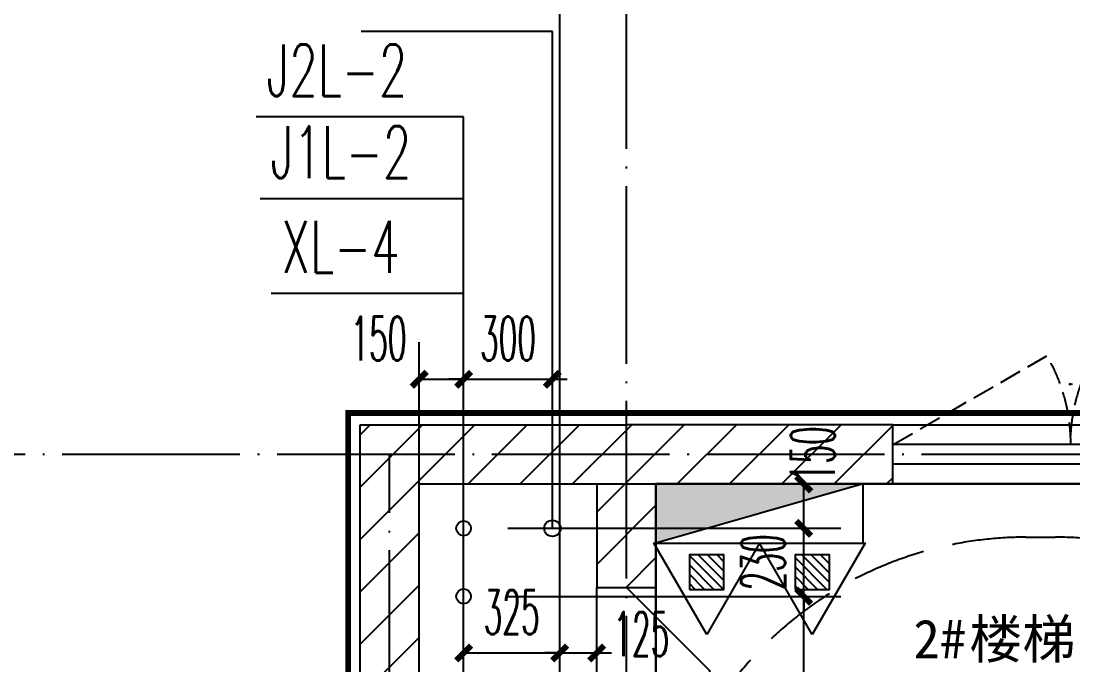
# Model space of a CAD drawing. Extents: x 27938 to 1507990, y 110129 to 923079.
# Drawn here: x 1235318 to 1238873, y 592662 to 594838 of the extents above; entities that cross this region are included whole.
import ezdxf

# ---------------------------------------------------------------- set-up
doc = ezdxf.new("R2010")
doc.units = 0
doc.header["$LTSCALE"] = 1000
doc.header["$MEASUREMENT"] = 0
doc.linetypes.add('DASH', pattern=[0.35, 0.25, -0.1])
doc.linetypes.add('DOTE', pattern=[2.42, 2, -0.2, 0.02, -0.2])
for name, color, linetype in [('----建筑底图', 8, 'Continuous'), ('DIM_不分区消火栓', 1, 'Continuous'), ('DIM_管井排水', 5, 'Continuous'), ('DIM_给水', 3, 'Continuous'), ('DOTE', 1, 'Continuous'), ('EQUIP_消火栓', 7, 'Continuous'), ('EQUIP_消防', 7, 'Continuous'), ('PUB_HATCH', 8, 'Continuous'), ('PUB_TEXT', 4, 'Continuous'), ('STAIR', 2, 'Continuous'), ('VPIPE-不分区消火栓', 1, 'Continuous'), ('VPIPE-给水', 3, 'J1'), ('VPIPE-给水中', 72, 'J2'), ('WALL', 9, 'Continuous'), ('WINDOW', 4, 'Continuous'), ('WINDOW_TEXT', 7, 'Continuous')]:
    doc.layers.add(name, color=color, linetype=linetype)
doc.styles.add('_TCH_DIM_T3', font='SIMPLEX.shx', dxfattribs={"width": 0.494118, "bigfont": 'GBCBIG.shx'})
doc.styles.add('_TCH_WINDOW', font='SIMPLEX.shx', dxfattribs={"width": 0.7, "height": 3.5, "bigfont": 'GBCBIG.shx'})
doc.styles.add('_TWT_SERIAL', font='SIMPLEX', dxfattribs={"width": 0.8, "height": 3.5, "bigfont": 'HZTXT'})
doc.styles.get("Standard").update_dxf_attribs({"font": 'gbenor.shx', "bigfont": 'gbcbig.shx'})
doc.styles.add('黑体', font='simhei.ttf')
doc.linetypes.add('J1', pattern='A,3,-0.2,["J1",Standard,S=0.25,R=0,X=-0.1,Y=-0.115],-0.35', length=3.55)
doc.linetypes.add('J2', pattern='A,3,-0.2,["J2",Standard,S=0.25,R=0,X=-0.1,Y=-0.115],-0.35', length=3.55)
doc.dimstyles.new('_TWT_ARCH&&50', dxfattribs={"dimtxt": 148.75, "dimasz": 50, "dimexe": 125, "dimexo": 150, "dimgap": 63.125, "dimtad": 1, "dimdec": 0, "dimzin": 0, "dimdsep": 46, "dimtxsty": '_TCH_DIM_T3', "dimblk": 'ARCHTICK', "dimcen": 0.09, "dimclrt": 7, "dimazin": 2, "dimtfac": 1, "dimtdec": 0, "dimtix": 1, "dimtmove": 2, "dimatfit": 3, "dimfxl": 100, "dimtolj": 1, "dimtzin": 0, "dimarcsym": 0})
pattern_1 = [(45, (0, 89.76), (-88.3884, 88.3884), [])]

# ---------------------------------------------------------------- blocks, each defined once
blk = doc.blocks.new('$TwtSys$00000434')
for p, q in [((-0.5, 0.5), (-0.5, -0.5)), ((-0.5, -0.5), (0.5, 0.5)), ((0.5, 0.5), (-0.5, 0.5)), ((0.5, -0.5), (0.5, 0.5)), ((-0.5, -0.5), (0.5, -0.5))]:
    blk.add_line(p, q)
blk.add_solid([(0.5, -0.5), (0.5, 0.5), (-0.5, -0.5)])
blk = doc.blocks.new('$TwtSys$00000546')
h = blk.add_hatch()
h.set_pattern_fill('ANSI31', color=1, scale=200, style=0)
h.set_pattern_definition([(45, (-38543.802, -6670.83), (-17.67767, 17.67767), [])])
h.paths.add_polyline_path([(-64.9, 173.7), (64.9, 173.7), (64.9, 43.9), (-64.9, 43.9)])
at = {"color": 1}
for points in [[(0, 343.6), (-198.4, 0), (198.4, 0)], [(-64.9, 173.7), (64.9, 173.7), (64.9, 43.9), (-64.9, 43.9)]]:
    blk.add_lwpolyline(points, close=True, dxfattribs=at)
blk = doc.blocks.new('$WINLIB2D$00000001')
at = {"color": 0}
for points in [[(-0.5, 0.5), (-0.5, -0.5)], [(-0.5, 0.5), (0.5, 0.5)], [(0.5, -0.5), (0.5, 0.5)], [(0.5, 0.1667), (-0.5, 0.1667)], [(0.5, -0.1667), (-0.5, -0.1667)], [(-0.5, -0.5), (0.5, -0.5)]]:
    blk.add_lwpolyline(points, dxfattribs=at)
blk = doc.blocks.new('$DorLib2D$00000116')
at = {"color": 0}
for p, q in [((-0.5, 0), (-0.1464, 0.3536)), ((0.5, 0), (0.1464, 0.3536))]:
    blk.add_line(p, q, dxfattribs=at)
for centre, start, end in [((-0.5, 0), 0, 45), ((0.5, 0), 135, 180)]:
    blk.add_arc(centre, 0.5, start, end, dxfattribs=at)
blk = doc.blocks.new('A$C149A4CC3')
at = {"layer": 'PUB_HATCH'}
h = blk.add_hatch(dxfattribs=at)
h.set_pattern_fill('普通砖', color=256, scale=50, style=0)
h.set_pattern_definition(pattern_1)
h.paths.add_polyline_path([(10300, -14776.8), (10400, -14710.1), (10400, -13260.1), (10200, -13060.1), (10200, -14710.1)])
h = blk.add_hatch(dxfattribs=at)
h.set_pattern_fill('普通砖', color=256, scale=50, style=0)
h.set_pattern_definition(pattern_1)
h.paths.add_polyline_path([(10200, -13060.1), (10400, -13260.1), (11000, -13260.1), (11100, -13193.4), (11100, -13060.1)])
h = blk.add_hatch(dxfattribs=at)
h.set_pattern_fill('普通砖', color=256, scale=50, style=0)
h.set_pattern_definition(pattern_1)
h.paths.add_polyline_path([(11200, -13260.1), (12000, -13260.1), (12000, -13060.1), (11100, -13060.1), (11100, -13193.4)])
h = blk.add_hatch(dxfattribs=at)
h.set_pattern_fill('普通砖', color=256, scale=50, style=0)
h.set_pattern_definition(pattern_1)
h.paths.add_polyline_path([(11000, -13260.1), (11000, -13610.1), (11200, -13610.1), (11200, -13260.1), (11100, -13193.4)])
at = {"color": 8, "linetype": 'DASH', "ltscale": 0.8, "const_width": 20}
blk.add_lwpolyline([(0, -16470.1), (1660, -16470.1), (1660, -15470.1), (4840, -15470.1), (4840, -16470.1), (6360, -16470.1), (6360, -15470.1), (8060, -15470.1), (8060, -14670.1), (10160, -14670.1), (10160, -13020.1), (14840, -13020.1), (14840, -14670.1), (16940, -14670.1), (16940, -15470.1), (18640, -15470.1), (18640, -16470.1), (20160, -16470.1), (20160, -15470.1), (23340, -15470.1), (23340, -16470.1), (25140, -16470.1)], dxfattribs=at)
at = {"layer": 'DOTE', "color": 169, "linetype": 'DOTE', "ltscale": 0.3}
for p, q in [((11100, -17209.8), (11100, -11458)), ((25039.9, -13160.1), (-25818.8, -13160.1)), ((10300, -14810.1), (10300, -13160.1))]:
    blk.add_line(p, q, dxfattribs=at)
at = {"layer": 'STAIR', "color": 8}
for p, q in [((13800, -13260.1), (11200, -13260.1)), ((11200, -13260.1), (11200, -14690.1))]:
    blk.add_line(p, q, dxfattribs=at)
at = {"layer": 'STAIR', "color": 8, "linetype": 'DASH'}
blk.add_lwpolyline([(11200, -14690.1, -0.414214), (12450, -13440.1), (12550, -13440.1, -0.414214), (13800, -14690.1)], format="xyb", dxfattribs=at)
at = {"layer": 'WALL', "color": 8}
for p, q in [((10200, -14710.1), (10200, -13060.1)), ((10200, -13060.1), (11100, -13060.1)), ((12000, -13060.1), (11100, -13060.1)), ((12000, -13260.1), (12000, -13060.1)), ((10400, -14710.1), (10400, -13260.1)), ((10400, -13260.1), (11000, -13260.1)), ((11000, -13260.1), (11000, -13610.1)), ((11200, -13260.1), (12000, -13260.1)), ((11200, -13610.1), (11200, -13260.1)), ((11000, -13610.1), (11200, -13610.1))]:
    blk.add_line(p, q, dxfattribs=at)
at = {"layer": 'WINDOW', "color": 8}
for p, q in [((11000, -14410.1), (11000, -13610.1)), ((11200, -14410.1), (11200, -13610.1))]:
    blk.add_line(p, q, dxfattribs=at)
at = {"layer": 'WINDOW', "color": 8, "linetype": 'DASH', "ltscale": 0.3}
for points in [[(12001.9, -13126.8), (12521.5, -12826.8, -0.131652), (12601.9, -13126.8)], [(13200, -13126.8), (12680.4, -12826.8, 0.131652), (12600, -13126.8)]]:
    blk.add_lwpolyline(points, format="xyb", dxfattribs=at)
at = {"layer": 'EQUIP_消火栓', "color": 8, "xscale": 700, "yscale": 200, "zscale": 700, "rotation": 180}
blk.add_blockref('$TwtSys$00000434', (11550, -13360.1), dxfattribs=at)
at = {"layer": 'EQUIP_消防', "color": 8, "xscale": -0.9, "yscale": 0.9, "zscale": 0.9, "rotation": 180}
for p in [(11371.5, -13460.1), (11728.5, -13460.1)]:
    blk.add_blockref('$TwtSys$00000546', p, dxfattribs=at)
at = {"layer": 'WINDOW', "color": 8}
ref = blk.add_blockref('$WINLIB2D$00000001', (12600, -13160.1), dxfattribs=dict(at, xscale=1200, yscale=-200, zscale=1200))
ref.add_attrib('A', 'C1214', (12595.6, -12924.7), dxfattribs={"layer": 'WINDOW_TEXT', "color": 8, "ltscale": 0.5, "height": 4.25, "style": '_TCH_WINDOW', "width": 0.494118})
ref = blk.add_blockref('$DorLib2D$00000116', (11100, -14010.1), dxfattribs=dict(at, xscale=800, yscale=-800, zscale=800, rotation=89.99999999025357))
ref.add_attrib('A', 'BFM0818', (10864.6, -14016.7), dxfattribs={"layer": 'WINDOW_TEXT', "color": 8, "ltscale": 0.5, "height": 4.25, "rotation": 90, "style": '_TCH_WINDOW', "width": 0.494118})
at = {"layer": 'PUB_TEXT', "color": 8, "style": '黑体'}
for s, p in [('2#', (12070, -13850)), ('楼梯', (12259.1, -13850))]:
    blk.add_text(s, height=131.43, dxfattribs=at).set_placement(p)
blk = doc.blocks.new('_ArchTick')
at = {"color": 0, "linetype": 'ByBlock', "const_width": 0.4}
blk.add_lwpolyline([(-0.5, -0.5), (0.5, 0.5)], dxfattribs=at)
blk = doc.blocks.new('*D426')
at = {"layer": 'Defpoints', "color": 0}
for p in [(1237138.6, 592702.7), (1236813.6, 591974), (1237138.6, 591974)]:
    blk.add_point(p, dxfattribs=at)
at = {"layer": 'DIM_给水', "color": 0, "lineweight": -2}
for p, q in [((1236813.6, 592124), (1236813.6, 592827.7)), ((1237138.6, 592124), (1237138.6, 592827.7)), ((1236813.6, 592702.7), (1237138.6, 592702.7))]:
    blk.add_line(p, q, dxfattribs=at)
at = {"layer": 'DIM_给水', "color": 0, "lineweight": -2, "xscale": 50, "yscale": 50, "zscale": 50}
for p, rotation in [((1236813.6, 592702.7), 180.0000596699985), ((1237138.6, 592702.7), 5.966999854209918e-05)]:
    blk.add_blockref('_ArchTick', p, dxfattribs=dict(at, rotation=rotation))
at = {"layer": 'DIM_给水', "color": 7, "insert": (1236976.1, 592840.2), "char_height": 148.75, "attachment_point": 5, "rotation": 0.0001, "style": '_TCH_DIM_T3'}
blk.add_mtext('\\A1;325', dxfattribs=at)
blk = doc.blocks.new('*D427')
at = {"layer": 'Defpoints', "color": 0}
for p in [(1237263.6, 592702.7), (1237138.6, 591974), (1237263.6, 591974)]:
    blk.add_point(p, dxfattribs=at)
at = {"layer": 'DIM_给水', "color": 0, "lineweight": -2}
for p, q in [((1237138.6, 592124), (1237138.6, 592827.7)), ((1237263.6, 592124), (1237263.6, 592827.7)), ((1237138.6, 592702.7), (1237088.6, 592702.7)), ((1237138.6, 592702.7), (1237263.6, 592702.7)), ((1237263.6, 592702.7), (1237313.6, 592702.7))]:
    blk.add_line(p, q, dxfattribs=at)
at = {"layer": 'DIM_给水', "color": 0, "lineweight": -2, "xscale": 50, "yscale": 50, "zscale": 50}
for p, rotation in [((1237138.6, 592702.7), 5.966997416173569e-05), ((1237263.6, 592702.7), 180.0000596699741)]:
    blk.add_blockref('_ArchTick', p, dxfattribs=dict(at, rotation=rotation))
at = {"layer": 'DIM_给水', "color": 7, "insert": (1237414.1, 592766.3), "char_height": 148.75, "attachment_point": 5, "rotation": 0.0001, "style": '_TCH_DIM_T3'}
blk.add_mtext('\\A1;125', dxfattribs=at)
blk = doc.blocks.new('*D428')
at = {"layer": 'Defpoints', "color": 0}
for p in [(1237113.6, 593627.6), (1236813.6, 593124), (1237113.6, 593124)]:
    blk.add_point(p, dxfattribs=at)
at = {"layer": 'DIM_给水', "color": 0, "lineweight": -2}
for p, q in [((1236813.6, 593274), (1236813.6, 593752.6)), ((1237113.6, 593274), (1237113.6, 593752.6)), ((1236813.6, 593627.6), (1236763.6, 593627.6)), ((1236813.6, 593627.6), (1237113.6, 593627.6)), ((1237113.6, 593627.6), (1237163.6, 593627.6))]:
    blk.add_line(p, q, dxfattribs=at)
at = {"layer": 'DIM_给水', "color": 0, "lineweight": -2, "xscale": 50, "yscale": 50, "zscale": 50}
blk.add_blockref('_ArchTick', (1236813.6, 593627.6), dxfattribs=at)
at = {"layer": 'DIM_给水', "color": 0, "lineweight": -2, "xscale": 50, "yscale": 50, "zscale": 50, "rotation": 180}
blk.add_blockref('_ArchTick', (1237113.6, 593627.6), dxfattribs=at)
at = {"layer": 'DIM_给水', "color": 7, "insert": (1236963.6, 593765.1), "char_height": 148.75, "attachment_point": 5, "style": '_TCH_DIM_T3'}
blk.add_mtext('\\A1;300', dxfattribs=at)
blk = doc.blocks.new('*D429')
at = {"layer": 'Defpoints', "color": 0}
for p in [(1236813.6, 593627.6), (1236663.6, 593124), (1236813.6, 593124)]:
    blk.add_point(p, dxfattribs=at)
at = {"layer": 'DIM_给水', "color": 0, "lineweight": -2}
for p, q in [((1236663.6, 593274), (1236663.6, 593752.6)), ((1236813.6, 593274), (1236813.6, 593752.6)), ((1236663.6, 593627.6), (1236813.6, 593627.6))]:
    blk.add_line(p, q, dxfattribs=at)
at = {"layer": 'DIM_给水', "color": 0, "lineweight": -2, "xscale": 50, "yscale": 50, "zscale": 50, "rotation": 180}
blk.add_blockref('_ArchTick', (1236663.6, 593627.6), dxfattribs=at)
at = {"layer": 'DIM_给水', "color": 0, "lineweight": -2, "xscale": 50, "yscale": 50, "zscale": 50}
blk.add_blockref('_ArchTick', (1236813.6, 593627.6), dxfattribs=at)
at = {"layer": 'DIM_给水', "color": 7, "insert": (1236526.1, 593765.1), "char_height": 148.75, "attachment_point": 5, "style": '_TCH_DIM_T3'}
blk.add_mtext('\\A1;150', dxfattribs=at)
blk = doc.blocks.new('*D432')
at = {"layer": 'Defpoints', "color": 0}
for p in [(1236813.6, 592894), (1237963.1, 592894), (1236813.6, 591974)]:
    blk.add_point(p, dxfattribs=at)
at = {"layer": 'DIM_给水', "color": 0, "lineweight": -2}
for p, q in [((1236963.6, 592894), (1238088.1, 592894)), ((1237963.1, 591974), (1237963.1, 592894)), ((1236963.6, 591974), (1238088.1, 591974))]:
    blk.add_line(p, q, dxfattribs=at)
at = {"layer": 'DIM_给水', "color": 0, "lineweight": -2, "xscale": 50, "yscale": 50, "zscale": 50}
for p, rotation in [((1237963.1, 592894), 90), ((1237963.1, 591974), 270)]:
    blk.add_blockref('_ArchTick', p, dxfattribs=dict(at, rotation=rotation))
at = {"layer": 'DIM_给水', "color": 7, "insert": (1237825.6, 592434), "char_height": 148.75, "attachment_point": 5, "rotation": 90, "style": '_TCH_DIM_T3'}
blk.add_mtext('\\A1;920', dxfattribs=at)
blk = doc.blocks.new('*D433')
at = {"layer": 'Defpoints', "color": 0}
for p in [(1236813.6, 593124), (1237963.1, 593124), (1236813.6, 592894)]:
    blk.add_point(p, dxfattribs=at)
at = {"layer": 'DIM_给水', "color": 0, "lineweight": -2}
for p, q in [((1237963.1, 593124), (1237963.1, 593174)), ((1236963.6, 593124), (1238088.1, 593124)), ((1237963.1, 592894), (1237963.1, 593124)), ((1236963.6, 592894), (1238088.1, 592894)), ((1237963.1, 592894), (1237963.1, 592844))]:
    blk.add_line(p, q, dxfattribs=at)
at = {"layer": 'DIM_给水', "color": 0, "lineweight": -2, "xscale": 50, "yscale": 50, "zscale": 50}
for p, rotation in [((1237963.1, 593124), 270), ((1237963.1, 592894), 90)]:
    blk.add_blockref('_ArchTick', p, dxfattribs=dict(at, rotation=rotation))
at = {"layer": 'DIM_给水', "color": 7, "insert": (1237825.6, 593009), "char_height": 148.75, "attachment_point": 5, "rotation": 90, "style": '_TCH_DIM_T3'}
blk.add_mtext('\\A1;230', dxfattribs=at)
blk = doc.blocks.new('*D434')
at = {"layer": 'Defpoints', "color": 0}
for p in [(1236813.6, 593274), (1237963.1, 593274), (1236813.6, 593124)]:
    blk.add_point(p, dxfattribs=at)
at = {"layer": 'DIM_给水', "color": 0, "lineweight": -2}
for p, q in [((1236963.6, 593274), (1238088.1, 593274)), ((1237963.1, 593124), (1237963.1, 593274)), ((1236963.6, 593124), (1238088.1, 593124))]:
    blk.add_line(p, q, dxfattribs=at)
at = {"layer": 'DIM_给水', "color": 0, "lineweight": -2, "xscale": 50, "yscale": 50, "zscale": 50}
for p, rotation in [((1237963.1, 593274), 90), ((1237963.1, 593124), 270)]:
    blk.add_blockref('_ArchTick', p, dxfattribs=dict(at, rotation=rotation))
at = {"layer": 'DIM_给水', "color": 7, "insert": (1237993.8, 593374), "char_height": 148.75, "attachment_point": 5, "rotation": 90, "style": '_TCH_DIM_T3'}
blk.add_mtext('\\A1;150', dxfattribs=at)

msp = doc.modelspace()

# ---------------------------------------------------------------- block references
at = {"layer": '----建筑底图'}
msp.add_blockref('A$C149A4CC3', (1226263.6, 606534.1), dxfattribs=at)

# ---------------------------------------------------------------- next in the draw order: linework, layer by layer
at = {"layer": 'DIM_不分区消火栓'}
for p, q in [((1237113.6, 594803.4), (1236467.1, 594803.4)), ((1237113.6, 593124), (1237113.6, 594803.4)), ((1236813.6, 593917.8), (1236163.8, 593917.8)), ((1236813.6, 591974), (1236813.6, 593917.8))]:
    msp.add_line(p, q, dxfattribs=at)
at = {"layer": 'DIM_管井排水'}
msp.add_line((1237138.6, 591949), (1237138.6, 595117.4), dxfattribs=at)
at = {"layer": 'DIM_给水'}
for p, q in [((1236813.6, 594514.6), (1236112.8, 594514.6)), ((1236813.6, 593124), (1236813.6, 594514.6)), ((1236813.6, 594237.7), (1236126.7, 594237.7)), ((1236813.6, 592894), (1236813.6, 594237.7))]:
    msp.add_line(p, q, dxfattribs=at)
at = {"layer": 'VPIPE-不分区消火栓'}
msp.add_circle((1237113.6, 593124), 27.5, dxfattribs=at)
at = {"layer": 'VPIPE-给水'}
msp.add_circle((1236813.6, 592894), 25, dxfattribs=at)
at = {"layer": 'VPIPE-给水中'}
msp.add_circle((1236813.6, 593124), 25, dxfattribs=at)

# ---------------------------------------------------------------- next in the draw order: texts
at = {"layer": 'DIM_不分区消火栓', "color": 7, "style": '_TWT_SERIAL', "width": 0.64}
msp.add_text('XL-4', height=175, dxfattribs=at).set_placement((1236198.8, 593987.8))
at = {"layer": 'DIM_给水', "color": 7, "style": '_TWT_SERIAL', "width": 0.64}
for s, p in [('J2L-2', (1236147.8, 594584.6)), ('J1L-2', (1236161.7, 594307.7))]:
    msp.add_text(s, height=175, dxfattribs=at).set_placement(p)

# ---------------------------------------------------------------- next in the draw order: dimensions: what is measured, and where the dimension line sits
at = {"layer": 'DIM_给水'}
for base, p1, p2, angle, picture, middle in [((1236813.6, 593627.6), (1236663.6, 593124), (1236813.6, 593124), 360, '*D429', (1236526.1, 593765.1)), ((1237963.1, 593274), (1236813.6, 593124), (1236813.6, 593274), 90, '*D434', (1237993.8, 593374)), ((1237263.6, 592702.7), (1237138.6, 591974), (1237263.6, 591974), 0.0001, '*D427', (1237414.1, 592766.3))]:
    dim = msp.add_linear_dim(base=base, p1=p1, p2=p2, angle=angle, dimstyle='_TWT_ARCH&&50', dxfattribs=at)
    dim.commit()
    dim.dimension.update_dxf_attribs({"geometry": picture, "text_midpoint": middle, "dimtype": 129})
for p1, p2, distance, picture, middle in [((1236813.6, 593124), (1237113.6, 593124), 503.6, '*D428', (1236963.6, 593765.1)), ((1236813.6, 592894), (1236813.6, 593124), -1149.5, '*D433', (1237825.6, 593009)), ((1236813.6, 591974), (1237138.6, 591974), 728.7, '*D426', (1236976.1, 592840.2)), ((1236813.6, 591974), (1236813.6, 592894), -1149.5, '*D432', (1237825.6, 592434))]:
    dim = msp.add_aligned_dim(p1=p1, p2=p2, distance=distance, dimstyle='_TWT_ARCH&&50', dxfattribs=at)
    dim.commit()
    dim.dimension.update_dxf_attribs({"geometry": picture, "text_midpoint": middle})

doc.saveas('drawing.dxf')
